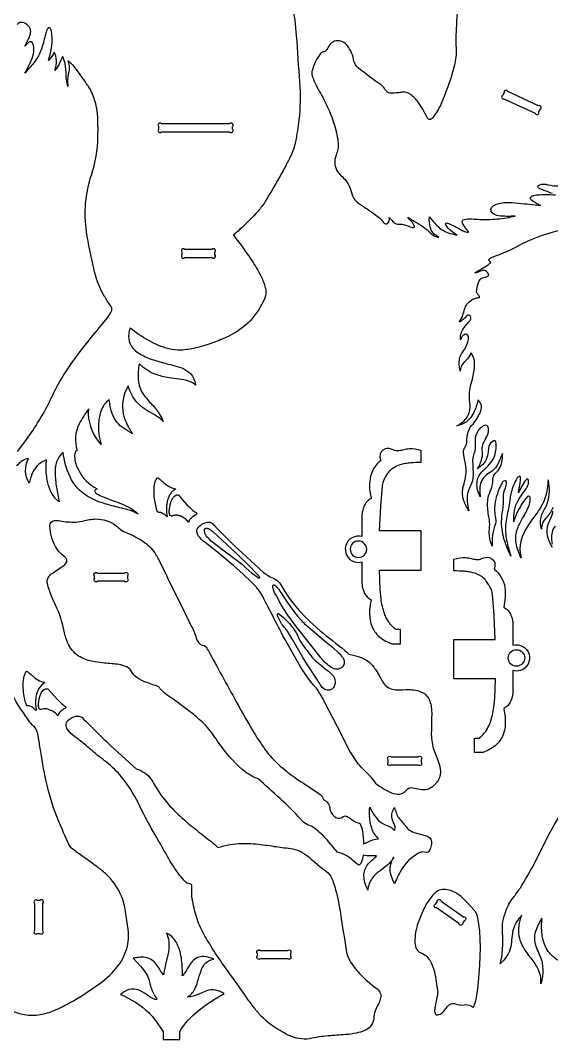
# Model space of a CAD drawing. Extents: x 34.6 to 62, y 23.4 to 47.1.
# Drawn here: x 46.12 to 54.19, y 23.46 to 38.92 of the extents above; entities that cross this region are included whole.
import ezdxf

# ---------------------------------------------------------------- set-up
doc = ezdxf.new("R2010")
doc.units = 0
doc.header["$MEASUREMENT"] = 0
doc.layers.get('0').update_dxf_attribs({"linetype": 'CONTINUOUS'})

msp = doc.modelspace()

# ---------------------------------------------------------------- linework, layer by layer
for points in [[(50.121, 39.6, -0.070329), (50.312, 38.69, 0.000867), (50.361, 37.985, -0.045678), (50.352, 37.406, -0.017739), (50.3, 37.082, -0.063722), (50.226, 36.861, -0.013917), (50.087, 36.597, -0.005028), (49.839, 36.172, -0.037354), (49.733, 36.028, -0.02405), (49.452, 35.746, -0.011954), (49.357, 35.665, -0.020298), (49.656, 35.247, -0.030212), (49.788, 35.013, -0.052109), (49.847, 34.844, -0.150271), (49.834, 34.707, -0.187965), (49.278, 34.126, -0.028023), (49.056, 34.034, -0.02766), (48.783, 33.951, -0.043257), (48.558, 33.918, -0.067309), (48.374, 33.936, -0.060689), (48.071, 34.064, -0.039676), (47.79, 34.252, 0.299532), (47.836, 33.942, 0.087), (47.995, 33.83, 0.045821), (48.188, 33.756, 0.011316), (48.4, 33.699, -0.010703), (48.539, 33.66, -0.074593), (48.667, 33.596, -0.174765), (48.772, 33.436, -0.037408), (48.78, 33.385, 0.113296), (48.717, 33.432, 0.068641), (48.602, 33.466), (48.379, 33.498, -0.047579), (48.171, 33.551, -0.109363), (47.929, 33.712, 0.076069), (47.91, 33.471, 0.12384), (47.988, 33.248, 0.039931), (48.12, 33.094, -0.044461), (48.241, 32.938, -0.048674), (48.291, 32.835, 0.073284), (48.205, 32.908, 0.011531), (48.077, 32.983, -0.042965), (47.944, 33.075, -0.149929), (47.76, 33.376, 0.167713), (47.676, 32.997, 0.073265), (47.726, 32.825, 0.03001), (47.776, 32.728, 0.012807), (47.823, 32.65, 0.010715), (47.698, 32.728, -0.178967), (47.515, 32.955, -0.039776), (47.487, 33.062, -0.013692), (47.47, 33.168, 0.14529), (47.347, 33.001, 0.073676), (47.31, 32.812, 0.090771), (47.347, 32.487, -0.17418), (47.157, 32.944, -0.04076), (47.161, 33.027, 0.046058), (47.016, 32.801, 0.203272), (46.984, 32.4, 0.19202), (46.961, 32.38, 0.154062), (46.944, 32.303, 0.103542), (47.002, 32.101, 0.154317), (47.286, 31.812, 0.083761), (47.255, 31.791, 0.389363), (47.262, 31.754, 0.067936), (47.355, 31.703, -0.001676), (47.659, 31.584, -0.040309), (47.824, 31.502, -0.06865), (47.909, 31.432, 0.061537), (47.755, 31.495, 0.006694), (47.511, 31.557, -0.026967), (47.3, 31.623, -0.041157), (47.138, 31.703, -0.144989), (46.876, 31.996, -0.089004), (46.772, 32.37, 0.178602), (46.652, 32.137, 0.039721), (46.648, 32.054, 0.038641), (46.67, 31.834, 0.00965), (46.713, 31.617, -0.13299), (46.578, 31.784, -0.064005), (46.529, 31.947, -0.05419), (46.513, 32.155, -0.018679), (46.519, 32.252, 0.198126), (46.313, 32.069, 0.041469), (46.275, 31.973, 0.016575), (46.255, 31.898, -0.261117), (46.244, 32.273, 0.11613), (46.135, 32.228, 0.032512), (46.063, 32.161, -0.008994)], [(52.786, 39.284, 0.020828), (52.74, 38.791, 0.022262), (52.74, 38.461, -0.070317), (52.707, 38.212, -0.036845), (52.495, 37.622, -0.068792), (52.379, 37.438, -0.091833), (52.353, 37.419, -0.327512), (52.309, 37.431, -0.072774), (52.298, 37.448, 0.053577), (52.152, 37.694, 0.079339), (52.036, 37.805, 0.152945), (51.931, 37.833, 0.027119), (51.867, 37.824, -0.042613), (51.74, 37.819, -0.250257), (51.668, 37.863, 0.130871), (51.604, 37.938, -0.021834), (51.252, 38.203, -0.141466), (51.188, 38.3, 0.136385), (51.084, 38.541, 0.168818), (50.97, 38.61, 0.167635), (50.865, 38.593, 0.129787), (50.802, 38.526, 0.018982), (50.779, 38.482, -0.151925), (50.748, 38.449, -0.072325), (50.719, 38.443, 0.165154), (50.681, 38.42, 0.109853), (50.552, 38.158, 0.077887), (50.55, 38.101, 0.043691), (50.573, 38.026, 0.031225), (50.626, 37.911, -0.014432), (50.763, 37.658, -0.055078), (50.922, 37.221, -0.025038), (50.945, 37.089, -0.062536), (50.942, 36.968, -0.050482), (50.916, 36.881, 0.100672), (50.897, 36.741, 0.130159), (50.939, 36.629, 0.034671), (50.963, 36.597, 0.004668), (51.052, 36.505, -0.101238), (51.128, 36.378), (51.168, 36.258, 0.118116), (51.217, 36.183, 0.04113), (51.273, 36.137, -0.002898), (51.502, 35.983, -0.073029), (51.649, 35.842, 0.249937), (51.684, 35.832, 0.394335), (51.725, 35.929, -0.131701), (51.735, 35.921, 0.014317), (51.791, 35.856, 0.244911), (51.871, 35.829, -0.095856), (51.938, 35.824, -0.008794), (52.078, 35.778, 0.328193), (52.108, 35.79, 0.18721), (52.108, 35.797, 0.083905), (52.061, 35.869, -0.024261), (52.005, 35.935, 0.013108), (52.169, 35.835, -0.033522), (52.295, 35.747, -0.008892), (52.358, 35.688, 0.060371), (52.412, 35.649, 0.112928), (52.479, 35.632, -0.107204), (52.382, 35.707, -0.105157), (52.35, 35.774, -0.094506), (52.333, 35.94, 0.021477), (52.446, 35.811, 0.116316), (52.619, 35.7, 0.027086), (52.749, 35.664, 0.015978), (52.675, 35.716, -0.11479), (52.583, 35.818, -0.328521), (52.586, 35.842, -0.328521), (52.61, 35.847, -0.024781), (52.834, 35.734, 0.074741), (52.903, 35.71, 0.046363), (52.93, 35.708, 0.076723), (52.893, 35.757, -0.041519), (52.86, 35.806, 0.028656), (52.84, 35.835, -0.222996), (52.835, 35.881, -0.185093), (52.847, 35.893, -0.107614), (52.933, 35.91, -0.024605), (52.977, 35.909, 0.017104), (53.218, 35.9, 0.035818), (53.506, 35.927, 0.01125), (53.638, 35.951, -0.042452), (53.384, 35.956, -0.132414), (53.292, 35.996, -0.488687), (53.3, 36.105, -0.131071), (53.49, 36.158, -0.026969), (53.686, 36.149, -0.001658), (54.025, 36.113, 0.073029), (53.997, 36.125, -0.063077), (53.883, 36.195, -0.401455), (53.877, 36.246, -0.144956), (53.899, 36.26, -0.045014), (53.922, 36.265, -0.055704), (54.084, 36.279, -0.007778), (54.247, 36.274, 0.025224)], [(46.08, 32.381), (46.191, 32.529, 0.039199), (46.553, 33.112, 0.003776), (46.641, 33.294, -0.030703), (46.812, 33.59, -0.02348), (47.15, 34.05, -0.002814), (47.422, 34.382, 0.043735), (47.497, 34.491, 0.187406), (47.508, 34.562, 0.069781), (47.499, 34.582, -0.013916), (47.407, 34.72, -0.012968), (47.379, 34.768, -0.072368), (47.235, 35.156, -0.013019), (47.126, 35.713, -0.116204), (47.2, 36.575, 0.073879), (47.299, 37.152, 0.02178), (47.293, 37.5, 0.113228), (47.17, 37.892, 0.019313), (47.127, 37.961, 0.010285), (46.949, 38.208, 0.049822), (46.9, 38.26, 0.02213), (46.844, 38.306, -0.137475), (46.853, 38.122, 0.09706), (46.843, 37.918, -0.080757), (46.816, 38.129, 0.080103), (46.786, 38.315, 0.016507), (46.766, 38.375, 0.058574), (46.751, 38.35, -0.04715), (46.687, 38.217, -0.039815), (46.644, 38.16, 0.081273), (46.669, 38.315, 0.107299), (46.637, 38.437, -0.101159), (46.546, 38.315, 0.133809), (46.592, 38.763, 0.104396), (46.574, 38.801, 0.4885), (46.537, 38.799, 0.073098), (46.517, 38.762, 0.034147), (46.498, 38.691, -0.030418), (46.436, 38.473, -0.093737), (46.303, 38.251, -0.010797), (46.246, 38.186, 0.011618), (46.19, 38.121, 0.04554), (46.311, 38.378, 0.110313), (46.326, 38.514, 0.102475), (46.299, 38.587, 0.330465), (46.266, 38.596, 0.128215), (46.227, 38.569), (46.208, 38.549, -0.056296), (46.187, 38.532, 0.05712), (46.266, 38.69, 0.063771), (46.278, 38.751, 0.204711), (46.244, 38.836, 0.1186), (46.165, 38.887, 0.317363), (46.07, 38.858, 0.087814)], [(54.201, 36.295, -0.007767), (54.074, 36.341, -0.01989), (53.996, 36.376, -0.518717), (53.99, 36.417, -0.181117), (54.088, 36.437, -0.03993), (54.135, 36.427, 0.057308), (54.301, 36.409, -0.007512)], [(54.207, 31.53, -0.124901), (54.101, 31.369, 0.151213), (54.042, 31.257, 0.016769), (54.035, 31.203, -0.114421), (54.025, 31.363, -0.083801), (54.091, 31.522, 0.15929), (54.153, 31.861, 0.019004), (54.136, 31.95, -0.069805), (54.092, 31.682, -0.064773), (54.006, 31.507, -0.030115), (53.89, 31.345, 0.065408), (53.743, 31.084, 0.129892), (53.715, 30.82, 0.030012), (53.728, 30.766, -0.077056), (53.651, 30.992, -0.123418), (53.672, 31.209, -0.045076), (53.75, 31.367, 0.03835), (53.847, 31.56, 0.080904), (53.865, 31.647, 0.046424), (53.863, 31.686, 0.454877), (53.837, 31.701, 0.117244), (53.825, 31.695, 0.067086), (53.73, 31.571, 0.050298), (53.631, 31.369, 0.022432), (53.614, 31.311, -0.043024), (53.625, 31.486, -0.095909), (53.685, 31.643, -0.014775), (53.802, 31.816, 0.095136), (53.837, 31.888, 0.10271), (53.838, 31.947, 0.513419), (53.811, 31.958, 0.108189), (53.802, 31.951, 0.058986), (53.738, 31.856, 0.007123), (53.687, 31.753, -0.030098), (53.694, 31.805, 0.027218), (53.717, 31.937, 0.031955), (53.719, 31.982, 0.104008), (53.713, 31.999, 0.362515), (53.695, 32.002, 0.185951), (53.666, 31.978, 0.076365), (53.577, 31.758, 0.015861), (53.559, 31.67, -0.001977), (53.517, 31.423, 0.015389), (53.495, 31.3, 0.065926), (53.493, 31.124, 0.045212), (53.543, 30.885, 0.011293), (53.573, 30.792, -0.037696), (53.477, 31.018, -0.076249), (53.43, 31.314, -0.046831), (53.449, 31.489, 0.059151), (53.46, 31.689, -0.11499), (53.488, 31.827, 0.11346), (53.506, 31.914, 0.422777), (53.479, 31.937, 0.184095), (53.437, 31.905, 0.047833), (53.418, 31.87, 0.0445), (53.342, 31.659, 0.067747), (53.324, 31.478, 0.041714), (53.34, 31.368, -0.119543), (53.329, 31.258, 0.098463), (53.288, 30.946, -0.103072), (53.245, 31.107, -0.047908), (53.248, 31.234, 0.063903), (53.238, 31.388, -0.058323), (53.218, 31.602, -0.102603), (53.27, 31.803, 0.104996), (53.297, 31.958, -0.172123), (53.338, 32.049, 0.195997), (53.44, 32.251, 0.031323), (53.442, 32.348), (53.376, 32.198, -0.130815), (53.285, 32.081, 0.032736), (53.195, 32.02, 0.203222), (53.102, 31.846, 0.053807), (53.101, 31.749, 0.015935), (53.107, 31.69, -0.13736), (53.057, 31.91, -0.172056), (53.127, 32.066, -0.020181), (53.224, 32.161, 0.072041), (53.305, 32.268, 0.123222), (53.348, 32.478, 0.042865), (53.342, 32.524, 0.117466), (53.331, 32.544, 0.157503), (53.313, 32.542, 0.258569), (53.237, 32.454, 0.036353), (53.225, 32.375, -0.065918), (53.195, 32.259, -0.116694), (53.116, 32.157, -0.018207), (53.065, 32.116, 0.060915), (53.132, 32.277, 0.104737), (53.137, 32.406, -0.139951), (53.152, 32.502, -0.003733), (53.207, 32.607, 0.100653), (53.233, 32.701, 0.10935), (53.222, 32.757, 0.367404), (53.17, 32.777, 0.182425), (53.054, 32.66, 0.137594), (53.028, 32.508, -0.119867), (53.004, 32.327, 0.07433), (52.99, 32.228, 0.019104), (52.999, 32.076, -0.114811), (52.972, 31.893, -0.009428), (52.932, 31.802, 0.114985), (52.908, 31.622, 0.044875), (52.933, 31.478, -0.04556), (52.858, 31.629, -0.142518), (52.844, 31.831), (52.851, 31.859, 0.008646), (52.883, 31.985, 0.08794), (52.888, 32.15, 0.011617), (52.855, 32.336, -0.056051), (52.853, 32.392, -0.128471), (52.875, 32.447, 0.144619), (52.903, 32.543, -0.083832), (52.916, 32.646, -0.090654), (52.955, 32.747, -0.038606), (52.997, 32.797, 0.062822), (53.081, 32.926, 0.049924), (53.121, 33.02, 0.204915), (53.11, 33.114, 0.009707), (53.074, 33.162, -0.051643), (53.009, 32.972, -0.059979), (52.945, 32.874, -0.118312), (52.829, 32.794, -0.044354), (52.748, 32.768, 0.066351), (52.863, 32.847, 0.16397), (52.946, 33.011, 0.089667), (52.945, 33.164, -0.109076), (52.965, 33.396, 0.042554), (53.014, 33.612, 0.05224), (53.017, 33.754, 0.123399), (52.979, 33.856, 0.039353), (52.962, 33.876, -0.148803), (52.891, 33.764, 0.151721), (52.805, 33.629, 0.035855), (52.799, 33.597, -0.032039), (52.787, 33.735, -0.045071), (52.793, 33.799, -0.063773), (52.81, 33.841, -0.011537), (52.866, 33.927, 0.086235), (52.928, 34.081, 0.17793), (52.92, 34.139, 0.420412), (52.86, 34.152, 0.135197), (52.828, 34.119, 0.028909), (52.808, 34.076, -0.165787), (52.827, 34.199, -0.062958), (52.883, 34.288, -0.006001), (52.943, 34.357, 0.140379), (52.964, 34.402, 0.372208), (52.932, 34.448, 0.246926), (52.903, 34.439, -0.024761), (52.847, 34.382, -0.054713), (52.785, 34.34, 0.071732), (52.841, 34.449, 0.01673), (52.867, 34.538, -0.188237), (52.977, 34.68, -0.092681), (53.04, 34.708, 0.004501), (53.097, 34.717, 0.092677), (53.075, 34.76, -0.02303), (53.047, 34.8, -0.043461), (53.08, 34.944, -0.038106), (53.094, 34.977, -0.205067), (53.159, 35.018, 0.148004), (53.236, 35.056, 0.121409), (53.222, 35.086, 0.039175), (53.193, 35.12, 0.195753), (53.161, 35.131, 0.078766), (53.093, 35.11, -0.082002), (53.026, 35.089, -0.002491), (53.224, 35.214, 0.048798), (53.266, 35.249, 0.176881), (53.247, 35.27, -0.146353), (53.237, 35.284, -0.165852), (53.238, 35.292, -0.187032), (53.279, 35.325, 0.044337), (53.75, 35.535, -0.071981), (54.354, 35.742, -0.068852)], [(54.206, 30.923, -0.093331), (54.127, 31.105, -0.133461), (54.138, 31.276, -0.036361), (54.178, 31.367, 0.089274), (54.211, 31.476, 0.071182)], [(54.242, 31.248, 0.191273), (54.188, 31.057, 0.024496), (54.199, 30.976, -0.011113)], [(45.962, 23.91, 0.163797), (46.42, 23.837, 0.060579), (46.635, 23.899, 0.036643), (46.868, 24.014, 0.02738), (47.324, 24.305, 0.073943), (47.612, 24.586, 0.103988), (47.746, 24.877, 0.094715), (47.755, 25.162), (47.718, 25.403, 0.053866), (47.656, 25.634, 0.109598), (47.414, 25.975, 0.030042), (47.282, 26.083, 0.005437), (46.976, 26.301, -0.020872), (46.9, 26.359, -0.096572), (46.857, 26.418, -0.005494), (46.701, 26.776, -0.041725), (46.528, 27.316, -0.018045), (46.43, 27.824, 0.004632), (46.397, 28.033, 0.033701), (46.367, 28.156, 0.138652), (46.319, 28.215, -0.060014), (46.243, 28.302, -0.034838), (45.96, 28.761, -0.003946)], [(54.299, 24.65, -0.047913), (54.175, 24.753, -0.122834), (54.067, 24.945, -0.072289), (54.038, 25.175, -0.020661), (54.044, 25.298, 0.073337), (53.944, 25.095, 0.159938), (53.95, 24.877, 0.030333), (53.998, 24.764, -0.170602), (54.043, 24.37, -0.022436), (54.027, 24.303, 0.143267), (53.978, 24.545, 0.050355), (53.865, 24.71, -0.04682), (53.749, 24.88, -0.16245), (53.697, 25.185, -0.052205), (53.738, 25.345, 0.128398), (53.605, 25.121, 0.030378), (53.594, 25.068, 0.012622), (53.58, 24.934, -0.064556), (53.549, 24.801, -0.090731), (53.447, 24.645, -0.019101), (53.41, 24.608, 0.060814), (53.447, 24.881, 0.017572), (53.447, 25.032, -0.014653), (53.444, 25.168, -0.073747), (53.47, 25.332, -0.039564), (53.541, 25.51, -0.048251), (53.605, 25.608, 0.028294), (53.716, 25.762, 0.021741), (53.918, 26.11), (54.129, 26.528, -0.028625), (54.443, 27.059, -0.049406)]]:
    msp.add_lwpolyline(points, format="xyb")
for points in [[(53.473, 37.728), (53.938, 37.513, 1), (53.996, 37.535), (54.012, 37.568, 1), (53.99, 37.627), (53.525, 37.841, 1), (53.467, 37.82), (53.451, 37.786, 1)], [(48.263, 37.228), (49.3, 37.228, 1), (49.344, 37.273), (49.344, 37.309, 1), (49.3, 37.353), (48.263, 37.353, 1), (48.219, 37.309), (48.219, 37.273, 1)], [(48.62, 35.322), (49.031, 35.322, 1), (49.076, 35.367), (49.076, 35.403, 1), (49.031, 35.447), (48.62, 35.447, 1), (48.576, 35.403), (48.576, 35.367, 1)], [(51.578, 31.177), (51.594, 31.546), (51.62, 31.858, -0.088505), (51.653, 31.966, -0.025013), (51.68, 32.014, -0.022924), (51.718, 32.069, -0.139463), (51.862, 32.172, -0.050567), (51.974, 32.202, -0.018966), (52.047, 32.211, -0.022319), (52.207, 32.217), (52.207, 32.395, 0.098584), (52.024, 32.419, 0.038732), (51.946, 32.406, -0.029406), (51.87, 32.39, -0.164756), (51.781, 32.404, 0.196157), (51.663, 32.419, 0.3648), (51.583, 32.3, 0.077104), (51.596, 32.243, 0.196315), (51.432, 31.964, 0.058993), (51.426, 31.815, 0.03903), (51.45, 31.667, 0.181595), (51.338, 31.545, 0.051801), (51.317, 31.473, 0.026718), (51.309, 31.414), (51.31, 31.09, 0.410057), (51.064, 30.954, 0.410057), (51.197, 30.706, 0.144618), (51.31, 30.705), (51.309, 30.381, 0.050313), (51.326, 30.285, 0.12454), (51.388, 30.174, 0.08283), (51.45, 30.128), (51.436, 30.059, 0.071707), (51.429, 29.851, 0.121835), (51.502, 29.649, 0.122405), (51.673, 29.502, 0.035774), (51.763, 29.464), (51.895, 29.464), (51.895, 29.679), (51.825, 29.679, -0.120826), (51.683, 29.85, -0.029785), (51.652, 29.922, -0.030909), (51.62, 30.031, -0.022276), (51.599, 30.152), (51.585, 30.284), (51.575, 30.579), (52.207, 30.579), (52.207, 31.177)], [(52.2, 26.299, 0.139673), (51.932, 26.069, 0.04993), (51.832, 25.888, 0.011236), (51.805, 25.822, -0.020035), (51.756, 25.935, -0.185201), (51.757, 26.147, -0.036462), (51.795, 26.227, -0.082493), (51.691, 26.102, -0.023288), (51.569, 26.007, 0.068483), (51.467, 25.908, 0.135044), (51.398, 25.726, -0.081512), (51.341, 25.914, -0.182643), (51.384, 26.094, -0.054728), (51.481, 26.196, 0.016013), (51.53, 26.244, 0.010747), (51.428, 26.243, -0.077157), (51.326, 26.257, -0.078698), (51.299, 26.142, -0.177544), (51.262, 26.104, -0.048803), (51.144, 26.198, 0.097438), (51.003, 26.28, 0.025709), (50.935, 26.3, 0.007102), (50.779, 26.488, 0.055011), (50.592, 26.661, 0.076763), (50.502, 26.708, -0.080455), (50.423, 26.757, -0.025008), (50.384, 26.794, 0.027815), (50.066, 27.115, -0.002731), (49.732, 27.416, -0.067891), (49.647, 27.45, -0.059148), (49.485, 27.562, -0.060593), (49.136, 27.956, -0.0073), (49.051, 28.081, 0.061217), (48.861, 28.296, 0.022743), (48.679, 28.447, 0.005246), (48.353, 28.684, -0.043195), (48.254, 28.771, -0.026462), (48.223, 28.808, 0.010825), (48.023, 28.882, -0.069632), (47.889, 28.95, -0.106053), (47.809, 29.044, 0.170484), (47.705, 29.125, 0.060626), (47.592, 29.152, 0.00255), (47.37, 29.173, -0.024026), (47.205, 29.198, -0.089521), (47.006, 29.277, -0.143038), (46.841, 29.473, -0.066624), (46.791, 29.631, 0.053625), (46.686, 29.983, 0.008105), (46.606, 30.159, -0.051008), (46.53, 30.387, -0.219359), (46.558, 30.487, -0.084456), (46.619, 30.541, 0.006645), (46.779, 30.651, 0.159431), (46.826, 30.708, 0.23775), (46.816, 30.759, 0.082634), (46.78, 30.793, -0.092937), (46.68, 30.899, -0.137172), (46.568, 31.252, -0.365399), (46.639, 31.333, -0.094584), (46.7, 31.332, 0.046571), (46.925, 31.309, 0.047855), (47.072, 31.324, -0.065337), (47.265, 31.356, -0.162803), (47.57, 31.258, -0.018273), (47.644, 31.199, 0.059794), (47.737, 31.144, -0.061198), (48.008, 31.001, -0.102747), (48.181, 30.814, -0.021365), (48.221, 30.74, 0.001451), (48.582, 30.009, 0.000759), (48.755, 29.653, -0.051284), (48.793, 29.547, 0.139994), (48.848, 29.46, 0.145204), (48.893, 29.442, -0.189437), (48.953, 29.397, -0.020116), (48.998, 29.317, 0.0022), (49.427, 28.535, 0.006153), (49.668, 28.117, 0.017977), (49.84, 27.856, 0.057138), (50.068, 27.608, 0.02882), (50.309, 27.421, 0.009784), (50.611, 27.223, -0.043437), (50.697, 27.157, -0.170277), (50.715, 27.121, 0.142785), (50.727, 27.099, 0.035381), (50.765, 27.075, -0.153016), (50.811, 27.008, -0.00947), (50.828, 26.936, 0.200398), (50.915, 26.826, 0.298474), (51.026, 26.84, -0.148816), (51.051, 26.85, -0.125004), (51.098, 26.834, -0.0063), (51.183, 26.775, 0.082035), (51.25, 26.745, 0.048506), (51.276, 26.741, -0.091336), (51.312, 26.639, -0.037828), (51.333, 26.428, 0.062991), (51.392, 26.454, -0.124622), (51.561, 26.504, -0.132456), (51.459, 26.667, -0.072445), (51.425, 26.855, -0.029649), (51.427, 26.984, 0.063412), (51.528, 26.815, 0.119874), (51.653, 26.721, -0.030478), (51.746, 26.678, -0.07734), (51.806, 26.629, 0.15777), (51.808, 26.701, 0.045367), (51.784, 26.761, -0.107644), (51.762, 26.863, -0.10833), (51.785, 26.944, -0.018349), (51.805, 26.981, 0.114602), (51.806, 26.964, -0.011925), (51.838, 26.876, 0.077149), (51.88, 26.806, 0.006902), (51.952, 26.721, 0.022672), (52.002, 26.659, 0.108798), (52.068, 26.615, 0.05138), (52.214, 26.57, -0.018625), (52.287, 26.548, -0.108477), (52.343, 26.511, -0.179643), (52.367, 26.446, -0.103829), (52.35, 26.361, -0.01003), (52.325, 26.302, -0.086809), (52.288, 26.298), (52.225, 26.304, 0.124992)], [(52.402, 27.312, -0.265862), (52.188, 27.251, 0.021339), (52.081, 27.274, 0.275993), (51.976, 27.232, -0.268508), (51.843, 27.176, -0.08289), (51.741, 27.205, -0.019151), (51.69, 27.231, -0.004126), (51.577, 27.297, -0.08114), (51.513, 27.355, 0.021342), (51.431, 27.458), (51.38, 27.512), (51.297, 27.592, -0.044911), (51.219, 27.686), (51.174, 27.755), (51.127, 27.833), (50.936, 28.203), (50.748, 28.574, 0.024235), (50.642, 28.752, 0.034419), (50.579, 28.831, -0.023687), (50.537, 28.88), (50.489, 28.945), (50.378, 29.114), (50.132, 29.541, 0.001163), (49.774, 30.232, 0.038935), (49.73, 30.293, 0.02196), (49.632, 30.398), (49.504, 30.52), (49.362, 30.646), (49.089, 30.874), (48.929, 30.998, -0.09979), (48.823, 31.103, -0.109283), (48.803, 31.163, -0.205659), (48.828, 31.232, -0.208406), (48.986, 31.308, -0.248175), (49.051, 31.274, 0.012789), (49.119, 31.202, 0.002461), (49.365, 30.961), (49.816, 30.545, 0.052062), (49.891, 30.493, -0.009839), (49.99, 30.443, -0.12096), (50.074, 30.367), (50.137, 30.258), (50.206, 30.155), (50.28, 30.058), (50.357, 29.967), (50.436, 29.881), (50.516, 29.802), (50.674, 29.659, 0.002146), (51.049, 29.362), (51.085, 29.33, -0.035083), (51.11, 29.304, -0.04257), (51.28, 29.262, -0.148894), (51.488, 29.11, -0.018088), (51.52, 29.065), (51.572, 28.983), (51.638, 28.867, 0.239385), (51.799, 28.768, 0.014569), (51.842, 28.765, 0.007029), (52.023, 28.769, -0.094889), (52.216, 28.73, -0.207799), (52.34, 28.593, -0.054644), (52.362, 28.5, -0.024884), (52.369, 28.422), (52.368, 28.312, 0.010941), (52.363, 28.088, 0.086071), (52.406, 27.841), (52.47, 27.668, -0.074684), (52.501, 27.527, -0.184526), (52.439, 27.351, -0.032889)], [(51.256, 31.022, 0.414214), (51.131, 30.897, 0.414214), (51.256, 30.772, 0.414214), (51.381, 30.897, 0.414214)], [(53.334, 29.527), (53.318, 29.896), (53.292, 30.208, 0.088505), (53.258, 30.317, 0.025013), (53.231, 30.364, 0.022924), (53.193, 30.42, 0.139463), (53.049, 30.523, 0.050567), (52.937, 30.553, 0.018966), (52.865, 30.562, 0.022319), (52.704, 30.568), (52.704, 30.746, -0.098584), (52.887, 30.77, -0.038732), (52.966, 30.757, 0.029406), (53.041, 30.741, 0.164752), (53.131, 30.755, -0.196157), (53.249, 30.77, -0.364798), (53.329, 30.651, -0.077104), (53.316, 30.594, -0.196315), (53.48, 30.315, -0.058993), (53.485, 30.166, -0.039001), (53.462, 30.017, -0.181597), (53.573, 29.896, -0.051801), (53.594, 29.823, -0.026718), (53.602, 29.765), (53.601, 29.441, -0.410057), (53.847, 29.305, -0.410057), (53.715, 29.057, -0.144618), (53.601, 29.056), (53.602, 28.731, -0.050313), (53.585, 28.636, -0.124596), (53.524, 28.525, -0.082886), (53.462, 28.479), (53.475, 28.41, -0.071715), (53.483, 28.202, -0.121835), (53.409, 28, -0.122405), (53.238, 27.853, -0.035774), (53.149, 27.814), (53.017, 27.814), (53.017, 28.03), (53.087, 28.03, 0.120826), (53.228, 28.2, 0.029785), (53.26, 28.273, 0.030909), (53.291, 28.382, 0.022276), (53.313, 28.503), (53.326, 28.635), (53.337, 28.93), (52.704, 28.93), (52.704, 29.527)], [(47.292, 30.536), (47.703, 30.536, -1), (47.747, 30.492), (47.747, 30.455, -1), (47.703, 30.411), (47.292, 30.411, -1), (47.247, 30.455), (47.247, 30.492, -1)], [(50.955, 29.079, -0.145609), (50.889, 29.084, -0.086611), (50.803, 29.132, -0.041691), (50.73, 29.199, -0.022056), (50.673, 29.266), (50.297, 29.746), (50.239, 29.819), (50.183, 29.896), (50.084, 30.052), (50.009, 30.189, -0.026944), (49.959, 30.294, -0.105503), (49.954, 30.341, -0.210437), (49.962, 30.353, -0.210437), (49.976, 30.355, -0.109216), (49.987, 30.35, -0.083487), (50.021, 30.32, -0.028812), (50.047, 30.287), (50.184, 30.078), (50.276, 29.95), (50.328, 29.884), (50.385, 29.82, 0.020265), (50.458, 29.75), (50.551, 29.669), (50.762, 29.494), (50.862, 29.409), (50.948, 29.331, -0.036671), (51.017, 29.255, -0.212196), (51.039, 29.159, -0.279873), (50.974, 29.086, -0.026974)], [(50.872, 28.795, -0.381851), (50.748, 28.769, -0.143055), (50.674, 28.845, -0.020058), (50.663, 28.866), (50.429, 29.231), (50.256, 29.528), (50.176, 29.652, 0.040261), (50.116, 29.731, -0.088867), (50.029, 29.888, -0.09411), (50.025, 29.915, -0.25663), (50.031, 29.921, -0.25663), (50.04, 29.92, -0.051168), (50.051, 29.913, -0.090049), (50.287, 29.668, -0.022543), (50.318, 29.614), (50.358, 29.531, 0.042564), (50.439, 29.406, -0.005984), (50.513, 29.311, 0.073747), (50.603, 29.206, 0.013406), (50.796, 29.05, -0.045942), (50.859, 28.993, -0.17177), (50.902, 28.884, -0.170465)], [(53.656, 29.373, -0.414214), (53.781, 29.248, -0.414214), (53.656, 29.123, -0.414214), (53.531, 29.248, -0.414214)], [(46.363, 28.448, 0.058475), (46.298, 28.501, 0.138448), (46.23, 28.52, -0.207922), (46.225, 28.52, -0.207922), (46.222, 28.523, -0.090177), (46.209, 28.549, -0.041299), (46.184, 28.64, -0.064465), (46.165, 28.878, -0.078), (46.189, 28.999, -0.068783), (46.214, 29.046, -0.048936), (46.284, 28.996), (46.335, 28.951, 0.096508), (46.439, 28.891, 0.025339), (46.495, 28.875, 0.134674), (46.404, 28.784, 0.117947), (46.352, 28.61, 0.03573), (46.352, 28.534, 0.032725)], [(46.539, 28.779), (46.685, 28.616, 0.029953), (46.769, 28.536, 0.038458), (46.814, 28.505, -0.214015), (46.803, 28.488), (46.796, 28.482, 0.014965), (46.747, 28.448, 0.123349), (46.696, 28.389, 0.05099), (46.689, 28.367, 0.116459), (46.654, 28.409, 0.062414), (46.583, 28.452, 0.033235), (46.537, 28.471, 0.138198), (46.48, 28.474, -0.039234), (46.438, 28.465, -0.120618), (46.42, 28.465, -0.24224), (46.403, 28.486, -0.094107), (46.397, 28.548, -0.082271), (46.432, 28.701, -0.097396), (46.468, 28.758, -0.273919)], [(47.058, 28.345, -0.004218), (47.291, 28.112, 0.010578), (47.496, 27.915), (47.881, 27.565, -0.188747), (48.116, 27.394, -0.020661), (48.173, 27.297, 0.05745), (48.402, 26.991, 0.025923), (48.592, 26.807, 0.012839), (48.795, 26.638, 0.001851), (49.013, 26.467, -0.029172), (49.121, 26.37, -0.078816), (49.488, 26.433, -0.030257), (49.705, 26.425, -0.016243), (49.975, 26.389, -0.001617), (50.223, 26.356, -0.142394), (50.487, 26.239, -0.011151), (50.636, 26.111, 0.030417), (50.745, 26.027, -0.112154), (50.835, 25.933, -0.032973), (50.873, 25.846, -0.028222), (50.909, 25.731, -0.023737), (50.984, 25.363, -0.000884), (51.068, 24.819, 0.097721), (51.126, 24.655, 0.057), (51.272, 24.461, 0.054401), (51.526, 24.239, -0.063933), (51.568, 24.199, -0.184713), (51.594, 24.111, -0.080353), (51.574, 24.031, 0.005505), (51.512, 23.893, 0.10034), (51.488, 23.766, -0.200038), (51.42, 23.637, -0.078196), (51.347, 23.594, -0.056943), (51.229, 23.557, -0.031904), (51.06, 23.532, -0.003086), (50.798, 23.513, 0.036482), (50.51, 23.47, -0.089745), (50.356, 23.472, -0.068995), (50.188, 23.525, -0.025093), (49.95, 23.667, -0.056806), (49.77, 23.824, -0.025324), (49.659, 23.957, -0.017647), (49.531, 24.135), (49.446, 24.258, 0.003551), (49.183, 24.623, -0.019339), (48.997, 24.908, -0.010475), (48.902, 25.068, -0.058306), (48.796, 25.321, -0.031197), (48.733, 25.587, -0.062449), (48.727, 25.782, 0.380054), (48.694, 25.822, -0.189286), (48.622, 25.855, 0.006607), (48.545, 25.948, -0.03988), (48.356, 26.236, 0.003601), (48.14, 26.613, -0.017905), (47.914, 27.043, 0.062905), (47.632, 27.474, 0.053156), (47.4, 27.689, -0.022128), (47.183, 27.864, 0.016473), (47.008, 28.008, -0.031692), (46.89, 28.101, -0.046053), (46.84, 28.157, -0.183829), (46.817, 28.242, -0.215116), (46.865, 28.321, -0.161275), (47.008, 28.364, -0.095698), (47.044, 28.355, -0.069132)], [(51.753, 27.748), (52.165, 27.748, -1), (52.209, 27.703), (52.209, 27.667, -1), (52.165, 27.623), (51.753, 27.623, -1), (51.709, 27.667), (51.709, 27.703, -1)], [(52.461, 23.832, 0.160978), (52.527, 23.863, 0.058703), (52.583, 23.928, -0.019299), (52.623, 23.975, -0.092124), (52.662, 24.002, -0.19846), (52.726, 23.999, 0.146558), (52.86, 23.985, -0.170613), (52.962, 23.971, -0.057844), (52.988, 23.953, 0.442479), (53.005, 23.957, 0.09521), (53.021, 23.988, 0.032463), (53.038, 24.045), (53.054, 24.125), (53.069, 24.223), (53.082, 24.335), (53.101, 24.588), (53.108, 24.853), (53.105, 24.981), (53.099, 25.1), (53.087, 25.207, 0.039438), (53.058, 25.338, 0.052158), (53.033, 25.397, 0.050881), (53.017, 25.417), (52.898, 25.546), (52.844, 25.601, 0.070497), (52.725, 25.69, 0.124339), (52.529, 25.734, 0.151929), (52.445, 25.703, 0.064749), (52.364, 25.623, 0.033582), (52.297, 25.527), (52.255, 25.451), (52.217, 25.37), (52.183, 25.286), (52.154, 25.201, 0.072372), (52.112, 24.949, 0.070122), (52.127, 24.852, 0.20565), (52.195, 24.777, -0.173438), (52.339, 24.66, -0.081972), (52.405, 24.507, -0.02697), (52.426, 24.407, -0.008565), (52.447, 24.259, 0.022175), (52.458, 24.203, -0.068004), (52.458, 24.156, -0.020511), (52.452, 24.113, 0.007656), (52.419, 23.955, 0.037994), (52.413, 23.885, 0.096029), (52.421, 23.851, 0.327818)], [(46.337, 25.524), (46.337, 25.113, 1), (46.381, 25.068), (46.418, 25.068, 1), (46.462, 25.113), (46.462, 25.524, 1), (46.418, 25.568), (46.381, 25.568, 1)], [(52.514, 25.558), (52.851, 25.322, -1), (52.862, 25.26), (52.841, 25.23, -1), (52.779, 25.219), (52.442, 25.455, -1), (52.431, 25.517), (52.452, 25.547, -1)], [(48.291, 23.457), (48.541, 23.457), (48.541, 23.582, -0.083674), (48.823, 23.894), (48.926, 23.972), (49.056, 24.059), (49.215, 24.155, 0.068771), (49.091, 24.208, 0.166089), (48.947, 24.197), (48.831, 24.145, -0.068554), (48.66, 24.102, 0.140954), (48.77, 24.225, 0.045851), (48.814, 24.336, -0.018484), (48.865, 24.501, -0.067249), (48.909, 24.589, -0.21477), (49.06, 24.675, 0.093276), (48.907, 24.718, 0.231976), (48.733, 24.642, 0.03075), (48.693, 24.589, -0.010047), (48.62, 24.472, -0.061008), (48.581, 24.426, 0.035212), (48.571, 24.667, 0.077459), (48.502, 24.909, 0.119218), (48.384, 25.049, 0.036212), (48.341, 25.075, -0.123178), (48.375, 24.818, -0.025503), (48.362, 24.743), (48.325, 24.596), (48.308, 24.52, 0.028112), (48.297, 24.438, -0.047206), (48.238, 24.523, 0.022019), (48.18, 24.608, 0.215195), (47.993, 24.706, 0.051847), (47.893, 24.702, 0.019867), (47.833, 24.692), (47.948, 24.57, -0.036084), (48.034, 24.458, -0.073644), (48.077, 24.359, 0.026231), (48.104, 24.248, 0.051017), (48.159, 24.128, 0.015752), (48.196, 24.069, -0.184203), (48.144, 24.073, -0.052959), (48.099, 24.097, 0.018354), (47.972, 24.184, 0.107946), (47.849, 24.224, 0.166475), (47.696, 24.181, 0.042397), (47.642, 24.139, -0.102116), (48.07, 23.866, -0.018369), (48.126, 23.806), (48.186, 23.732), (48.291, 23.582)], [(49.767, 24.809), (50.178, 24.809, -1), (50.222, 24.765), (50.222, 24.728, -1), (50.178, 24.684), (49.767, 24.684, -1), (49.722, 24.728), (49.722, 24.765, -1)]]:
    msp.add_lwpolyline(points, format="xyb", close=True)
for points in [[(48.349, 31.387), (48.324, 31.409), (48.313, 31.418), (48.302, 31.427), (48.291, 31.434), (48.286, 31.438), (48.28, 31.441), (48.274, 31.444), (48.268, 31.447), (48.262, 31.45), (48.255, 31.453), (48.251, 31.454), (48.248, 31.455), (48.245, 31.456), (48.242, 31.456), (48.239, 31.456), (48.236, 31.457), (48.231, 31.457), (48.226, 31.457), (48.223, 31.457), (48.221, 31.457), (48.22, 31.457), (48.219, 31.458), (48.218, 31.458), (48.217, 31.458), (48.216, 31.458), (48.215, 31.459), (48.214, 31.459), (48.213, 31.46), (48.212, 31.46), (48.211, 31.461), (48.21, 31.462), (48.209, 31.463), (48.208, 31.464), (48.207, 31.465), (48.206, 31.466), (48.205, 31.467), (48.204, 31.468), (48.203, 31.47), (48.201, 31.473), (48.2, 31.476), (48.198, 31.481), (48.196, 31.485), (48.194, 31.491), (48.19, 31.503), (48.182, 31.538), (48.163, 31.637), (48.155, 31.696), (48.151, 31.758), (48.151, 31.79), (48.152, 31.821), (48.155, 31.852), (48.157, 31.867), (48.16, 31.881), (48.163, 31.896), (48.166, 31.91), (48.171, 31.923), (48.175, 31.937), (48.181, 31.949), (48.187, 31.962), (48.194, 31.973), (48.201, 31.984), (48.207, 31.982), (48.213, 31.978), (48.219, 31.975), (48.225, 31.971), (48.237, 31.961), (48.249, 31.951), (48.305, 31.901), (48.321, 31.888), (48.339, 31.875), (48.358, 31.862), (48.379, 31.85), (48.402, 31.839), (48.414, 31.834), (48.426, 31.829), (48.439, 31.824), (48.453, 31.82), (48.467, 31.816), (48.481, 31.812), (48.47, 31.805), (48.458, 31.797), (48.448, 31.789), (48.437, 31.78), (48.428, 31.771), (48.419, 31.761), (48.41, 31.751), (48.402, 31.74), (48.395, 31.729), (48.388, 31.718), (48.381, 31.706), (48.375, 31.694), (48.37, 31.681), (48.365, 31.668), (48.36, 31.655), (48.356, 31.641), (48.352, 31.627), (48.349, 31.613), (48.344, 31.584), (48.341, 31.553), (48.34, 31.521), (48.34, 31.489), (48.341, 31.456), (48.345, 31.422)], [(48.677, 31.307), (48.664, 31.322), (48.651, 31.335), (48.637, 31.348), (48.623, 31.36), (48.608, 31.371), (48.593, 31.381), (48.578, 31.389), (48.57, 31.393), (48.562, 31.397), (48.554, 31.4), (48.547, 31.403), (48.539, 31.405), (48.531, 31.408), (48.523, 31.409), (48.515, 31.411), (48.507, 31.412), (48.499, 31.413), (48.491, 31.413), (48.483, 31.413), (48.476, 31.413), (48.468, 31.412), (48.46, 31.411), (48.452, 31.409), (48.445, 31.407), (48.437, 31.405), (48.433, 31.403), (48.43, 31.402), (48.426, 31.402), (48.423, 31.401), (48.42, 31.401), (48.419, 31.401), (48.417, 31.401), (48.416, 31.401), (48.414, 31.401), (48.413, 31.401), (48.412, 31.401), (48.41, 31.402), (48.409, 31.402), (48.408, 31.402), (48.407, 31.403), (48.405, 31.403), (48.404, 31.404), (48.403, 31.404), (48.402, 31.405), (48.401, 31.406), (48.4, 31.406), (48.399, 31.407), (48.398, 31.408), (48.397, 31.409), (48.396, 31.41), (48.396, 31.411), (48.395, 31.412), (48.394, 31.413), (48.393, 31.414), (48.392, 31.416), (48.39, 31.418), (48.389, 31.421), (48.388, 31.424), (48.387, 31.427), (48.386, 31.43), (48.385, 31.433), (48.384, 31.439), (48.383, 31.447), (48.382, 31.454), (48.382, 31.462), (48.382, 31.479), (48.384, 31.497), (48.386, 31.516), (48.389, 31.535), (48.397, 31.573), (48.406, 31.608), (48.409, 31.616), (48.411, 31.624), (48.415, 31.632), (48.418, 31.639), (48.421, 31.647), (48.425, 31.654), (48.429, 31.661), (48.433, 31.667), (48.437, 31.674), (48.442, 31.679), (48.446, 31.685), (48.451, 31.69), (48.456, 31.695), (48.461, 31.7), (48.466, 31.704), (48.471, 31.708), (48.475, 31.711), (48.48, 31.714), (48.483, 31.716), (48.485, 31.717), (48.488, 31.718), (48.49, 31.719), (48.493, 31.72), (48.495, 31.721), (48.498, 31.721), (48.5, 31.722), (48.502, 31.722), (48.505, 31.722), (48.507, 31.723), (48.509, 31.723), (48.511, 31.722), (48.514, 31.722), (48.516, 31.722), (48.518, 31.721), (48.52, 31.721), (48.522, 31.72), (48.524, 31.719), (48.526, 31.718), (48.528, 31.716), (48.53, 31.715), (48.532, 31.713), (48.534, 31.712), (48.535, 31.71), (48.537, 31.708), (48.538, 31.706), (48.54, 31.703), (48.547, 31.692), (48.557, 31.679), (48.583, 31.648), (48.651, 31.573), (48.688, 31.536), (48.724, 31.502), (48.741, 31.487), (48.757, 31.474), (48.772, 31.464), (48.779, 31.46), (48.785, 31.456), (48.788, 31.455), (48.79, 31.453), (48.793, 31.451), (48.795, 31.45), (48.795, 31.449), (48.796, 31.448), (48.797, 31.448), (48.798, 31.447), (48.798, 31.446), (48.799, 31.446), (48.799, 31.445), (48.8, 31.444), (48.8, 31.443), (48.8, 31.443), (48.8, 31.443), (48.8, 31.442), (48.801, 31.442), (48.801, 31.442), (48.801, 31.441), (48.801, 31.441), (48.801, 31.441), (48.801, 31.44), (48.801, 31.44), (48.801, 31.44), (48.801, 31.439), (48.801, 31.439), (48.801, 31.438), (48.801, 31.438), (48.801, 31.438), (48.801, 31.437), (48.801, 31.437), (48.8, 31.436), (48.8, 31.436), (48.8, 31.435), (48.8, 31.434), (48.799, 31.434), (48.799, 31.433), (48.798, 31.432), (48.798, 31.431), (48.796, 31.43), (48.795, 31.429), (48.794, 31.427), (48.79, 31.424), (48.786, 31.421), (48.765, 31.407), (48.74, 31.39), (48.727, 31.38), (48.72, 31.375), (48.714, 31.369), (48.708, 31.362), (48.702, 31.356), (48.697, 31.349), (48.692, 31.341), (48.689, 31.338), (48.687, 31.334), (48.685, 31.329), (48.683, 31.325), (48.681, 31.321), (48.68, 31.316), (48.678, 31.312)], [(49.545, 30.617), (49.514, 30.643), (49.478, 30.673), (49.393, 30.738), (49.197, 30.881), (49.103, 30.954), (49.021, 31.022), (48.987, 31.053), (48.973, 31.068), (48.96, 31.082), (48.949, 31.096), (48.944, 31.103), (48.94, 31.109), (48.936, 31.115), (48.933, 31.121), (48.93, 31.127), (48.929, 31.13), (48.928, 31.132), (48.924, 31.143), (48.921, 31.153), (48.919, 31.162), (48.918, 31.17), (48.918, 31.174), (48.917, 31.177), (48.917, 31.181), (48.917, 31.184), (48.917, 31.187), (48.918, 31.19), (48.918, 31.193), (48.919, 31.196), (48.919, 31.198), (48.92, 31.199), (48.92, 31.201), (48.921, 31.202), (48.921, 31.203), (48.922, 31.204), (48.922, 31.205), (48.923, 31.206), (48.924, 31.206), (48.924, 31.207), (48.925, 31.208), (48.926, 31.209), (48.926, 31.21), (48.927, 31.21), (48.928, 31.211), (48.929, 31.212), (48.93, 31.212), (48.93, 31.213), (48.931, 31.213), (48.932, 31.214), (48.933, 31.214), (48.934, 31.215), (48.935, 31.215), (48.936, 31.215), (48.937, 31.216), (48.938, 31.216), (48.939, 31.216), (48.942, 31.217), (48.944, 31.217), (48.946, 31.217), (48.949, 31.217), (48.952, 31.217), (48.954, 31.217), (48.957, 31.216), (48.96, 31.216), (48.965, 31.214), (48.971, 31.212), (48.978, 31.21), (48.984, 31.207), (48.99, 31.204), (48.997, 31.201), (49.004, 31.197), (49.017, 31.188), (49.031, 31.178), (49.044, 31.166), (49.397, 30.839), (49.616, 30.627), (49.695, 30.546), (49.722, 30.516), (49.732, 30.504), (49.735, 30.499), (49.738, 30.495), (49.743, 30.487), (49.747, 30.481), (49.75, 30.475), (49.751, 30.472), (49.752, 30.47), (49.753, 30.468), (49.753, 30.467), (49.753, 30.466), (49.754, 30.465), (49.754, 30.464), (49.754, 30.463), (49.754, 30.463), (49.754, 30.462), (49.754, 30.462), (49.754, 30.462), (49.754, 30.461), (49.754, 30.461), (49.754, 30.461), (49.754, 30.461), (49.753, 30.46), (49.753, 30.46), (49.753, 30.46), (49.753, 30.46), (49.753, 30.46), (49.753, 30.46), (49.753, 30.46), (49.753, 30.46), (49.753, 30.459), (49.753, 30.459), (49.753, 30.459), (49.753, 30.459), (49.753, 30.459), (49.753, 30.459), (49.752, 30.459), (49.752, 30.459), (49.752, 30.459), (49.752, 30.459), (49.752, 30.459), (49.752, 30.459), (49.752, 30.458), (49.752, 30.458), (49.751, 30.458), (49.751, 30.458), (49.751, 30.458), (49.751, 30.458), (49.751, 30.458), (49.751, 30.458), (49.75, 30.458), (49.75, 30.458), (49.75, 30.458), (49.749, 30.458), (49.749, 30.458), (49.748, 30.458), (49.748, 30.458), (49.747, 30.458), (49.746, 30.458), (49.745, 30.459), (49.744, 30.459), (49.742, 30.459), (49.74, 30.46), (49.738, 30.461), (49.735, 30.463), (49.73, 30.465), (49.717, 30.473), (49.702, 30.484), (49.684, 30.497), (49.644, 30.529)]]:
    msp.add_lwpolyline(points, close=True)

doc.saveas('drawing.dxf')
